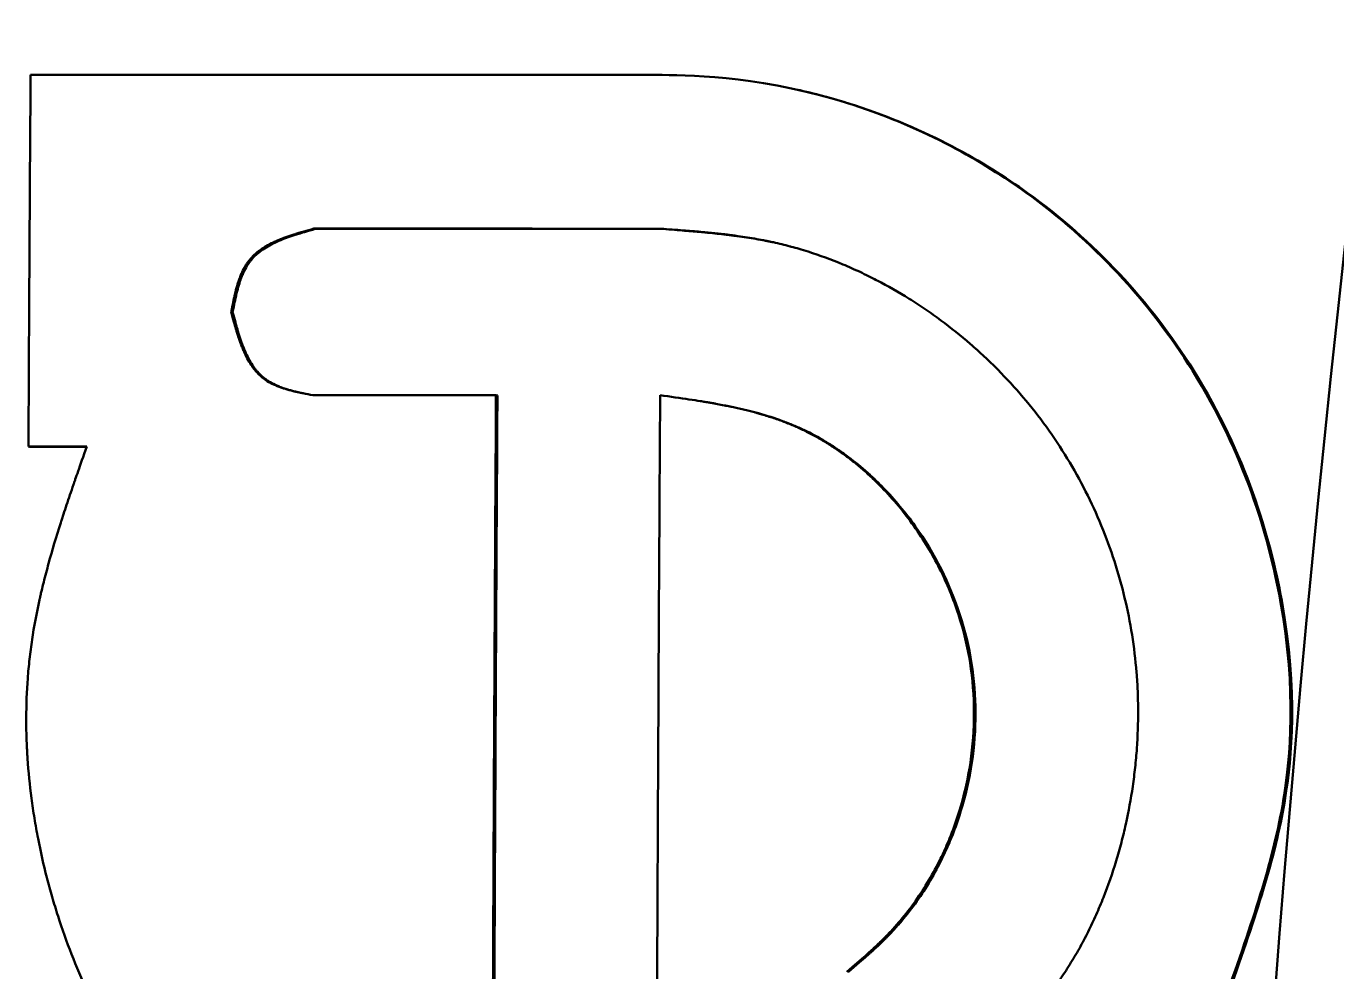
# Model space of a CAD drawing. Header units: millimetres. Extents: x 1510 to 10524, y 7125 to 13164.
# Drawn here: x 5035.484 to 5037.018, y 10712.685 to 10713.792 of the extents above; entities that cross this region are included whole.
import ezdxf

# ---------------------------------------------------------------- set-up
doc = ezdxf.new("R2010")
doc.units = ezdxf.units.MM
doc.header["$LTSCALE"] = 4
doc.layers.add('Visible (ISO)', color=7, linetype='Continuous', lineweight=50)

msp = doc.modelspace()

# ---------------------------------------------------------------- linework, layer by layer
at = {"layer": 'Visible (ISO)'}
for p, q in [((5036.3879, 10713.7174), (5036.3896, 10713.717)), ((5035.8223, 10713.5547), (5035.8206, 10713.5551)), ((5036.2288, 10713.5547), (5036.2271, 10713.555)), ((5035.7256, 10713.4573), (5035.7239, 10713.4576)), ((5036.0355, 10713.3598), (5036.0338, 10713.3601)), ((5036.3011, 10713.3483), (5036.3028, 10713.3479)), ((5035.4883, 10713.2999), (5035.4866, 10713.3002))]:
    msp.add_line(p, q, dxfattribs=at)
msp.add_arc((5062.5703, 10710.6982), 25.7, 159.16048, 200.83952, dxfattribs=at)
for centre, major_axis, ratio, start_param, end_param in [((5033.0371, 10672.0933), (-28.8939, -30.9615), 0.941094, 3.861395, 3.863063), ((5033.0358, 10672.0515), (-28.7885, -31.1048), 0.941038, 3.857288, 3.858912)]:
    msp.add_ellipse(centre, major_axis=major_axis, ratio=ratio, start_param=start_param, end_param=end_param, dxfattribs=at)
for points, knots in [([(5035.4866, 10713.3002), (5035.487, 10713.3727), (5035.4874, 10713.4451), (5035.4882, 10713.5901), (5035.4887, 10713.6625), (5035.4891, 10713.735)], [-0.43506, -0.43506, -0.43506, -0.43506, -0.21753, -0.21753, 0, 0, 0, 0]), ([(5036.2282, 10713.7349), (5036.2689, 10713.7344), (5036.35, 10713.7328), (5036.5363, 10713.6725), (5036.6038, 10713.6335), (5036.7316, 10713.5416), (5036.7979, 10713.4706), (5036.9096, 10713.2915), (5036.938, 10713.1952), (5036.9712, 10713.013), (5036.9627, 10712.9332), (5036.9455, 10712.8242), (5036.9244, 10712.7599), (5036.8929, 10712.6703)], [-0.8223723, -0.8223723, -0.8223723, -0.8223723, -0.7441439, -0.7441439, -0.6790493, -0.6790493, -0.57817, -0.57817, -0.4576185, -0.4576185, -0.2848282, -0.2848282, 0, 0, 0, 0]), ([(5036.3896, 10713.717), (5036.4097, 10713.7124), (5036.431, 10713.7067), (5036.538, 10713.6721), (5036.6055, 10713.6331), (5036.7333, 10713.5412), (5036.7996, 10713.4703), (5036.9113, 10713.2912), (5036.9397, 10713.1948), (5036.9729, 10713.0126), (5036.9644, 10712.9329), (5036.9472, 10712.824), (5036.9261, 10712.7597), (5036.8947, 10712.6703)], [-0.7612286, -0.7612286, -0.7612286, -0.7612286, -0.7440631, -0.7440631, -0.6789711, -0.6789711, -0.578099, -0.578099, -0.4575603, -0.4575603, -0.2847918, -0.2847918, -0.0002814, -0.0002814, -0.0002814, -0.0002814]), ([(5035.7239, 10713.4576), (5035.7248, 10713.462), (5035.7256, 10713.4658), (5035.7262, 10713.4691), (5035.7266, 10713.4707), (5035.7269, 10713.4722), (5035.7271, 10713.4735), (5035.7273, 10713.4742), (5035.7274, 10713.4748), (5035.7276, 10713.4754), (5035.7277, 10713.476), (5035.7277, 10713.4762), (5035.7279, 10713.477), (5035.728, 10713.4773), (5035.7281, 10713.478), (5035.7282, 10713.4784), (5035.7284, 10713.4788), (5035.7285, 10713.4793), (5035.7285, 10713.4796), (5035.7288, 10713.4807), (5035.729, 10713.4815), (5035.7292, 10713.4822), (5035.7296, 10713.484), (5035.7299, 10713.4851), (5035.7304, 10713.4869), (5035.7309, 10713.4885), (5035.7313, 10713.4899), (5035.7318, 10713.4914), (5035.732, 10713.4921), (5035.7322, 10713.4928), (5035.7324, 10713.4934), (5035.7326, 10713.4941), (5035.7328, 10713.4946), (5035.7331, 10713.4954), (5035.7332, 10713.4958), (5035.7334, 10713.4962), (5035.7335, 10713.4966), (5035.7337, 10713.497), (5035.7338, 10713.4974), (5035.7339, 10713.4977), (5035.7342, 10713.4985), (5035.7345, 10713.4992), (5035.7348, 10713.4999), (5035.7354, 10713.5014), (5035.736, 10713.5027), (5035.7366, 10713.5042), (5035.7379, 10713.5069), (5035.7391, 10713.5093), (5035.7406, 10713.5117), (5035.7413, 10713.5129), (5035.7422, 10713.5142), (5035.743, 10713.5153), (5035.7438, 10713.5165), (5035.7446, 10713.5176), (5035.7456, 10713.5187), (5035.7465, 10713.5198), (5035.7474, 10713.5209), (5035.7484, 10713.5219), (5035.7494, 10713.523), (5035.7506, 10713.5241), (5035.7515, 10713.525), (5035.752, 10713.5254), (5035.7524, 10713.5258), (5035.7529, 10713.5262), (5035.7534, 10713.5266), (5035.7539, 10713.5271), (5035.7545, 10713.5275), (5035.7555, 10713.5283), (5035.7565, 10713.5291), (5035.7577, 10713.5299), (5035.7599, 10713.5316), (5035.7624, 10713.5332), (5035.7649, 10713.5346), (5035.7675, 10713.5361), (5035.7703, 10713.5376), (5035.7732, 10713.539), (5035.7747, 10713.5397), (5035.7762, 10713.5404), (5035.7778, 10713.5411), (5035.7786, 10713.5414), (5035.7794, 10713.5417), (5035.7802, 10713.5421), (5035.781, 10713.5424), (5035.782, 10713.5428), (5035.7826, 10713.5431), (5035.783, 10713.5432), (5035.7833, 10713.5433), (5035.7836, 10713.5435), (5035.784, 10713.5436), (5035.7843, 10713.5437), (5035.7847, 10713.5438), (5035.7853, 10713.5441), (5035.786, 10713.5444), (5035.7868, 10713.5446), (5035.7882, 10713.5452), (5035.7897, 10713.5457), (5035.7912, 10713.5462), (5035.7928, 10713.5467), (5035.7944, 10713.5473), (5035.796, 10713.5478), (5035.7969, 10713.5481), (5035.7977, 10713.5484), (5035.7986, 10713.5486), (5035.799, 10713.5488), (5035.7994, 10713.5489), (5035.7999, 10713.549), (5035.8003, 10713.5492), (5035.8009, 10713.5494), (5035.8012, 10713.5494), (5035.8016, 10713.5496), (5035.8017, 10713.5496), (5035.802, 10713.5497), (5035.8027, 10713.5499), (5035.8036, 10713.5502), (5035.8047, 10713.5505), (5035.8059, 10713.5509), (5035.8074, 10713.5513), (5035.8091, 10713.5518), (5035.8124, 10713.5528), (5035.8166, 10713.5539), (5035.8206, 10713.5551)], [0, 0, 0, 0, 0.0625, 0.0625, 0.0625, 0.09375, 0.09375, 0.09375, 0.109375, 0.109375, 0.109375, 0.125, 0.125, 0.125, 0.129889, 0.129889, 0.129889, 0.135506, 0.135506, 0.135506, 0.149896, 0.149896, 0.149896, 0.187467, 0.187467, 0.187467, 0.21875, 0.21875, 0.21875, 0.234375, 0.234375, 0.234375, 0.25, 0.25, 0.25, 0.256735, 0.256735, 0.256735, 0.263933, 0.263933, 0.263933, 0.279596, 0.279596, 0.279596, 0.312488, 0.312488, 0.312488, 0.375, 0.375, 0.375, 0.405775, 0.405775, 0.405775, 0.4375, 0.4375, 0.4375, 0.46875, 0.46875, 0.46875, 0.5, 0.5, 0.5, 0.517186, 0.517186, 0.517186, 0.533443, 0.533443, 0.533443, 0.56436, 0.56436, 0.56436, 0.625, 0.625, 0.625, 0.6875, 0.6875, 0.6875, 0.71875, 0.71875, 0.71875, 0.734375, 0.734375, 0.734375, 0.75, 0.75, 0.75, 0.759193, 0.759193, 0.759193, 0.767505, 0.767505, 0.767505, 0.78281, 0.78281, 0.78281, 0.8125, 0.8125, 0.8125, 0.84375, 0.84375, 0.84375, 0.859375, 0.859375, 0.859375, 0.867188, 0.867188, 0.867188, 0.875, 0.875, 0.875, 0.886913, 0.886913, 0.886913, 0.914025, 0.914025, 0.914025, 0.943421, 0.943421, 0.943421, 1, 1, 1, 1]), ([(5035.7256, 10713.4573), (5035.7273, 10713.4661), (5035.7287, 10713.4726), (5035.7296, 10713.4767), (5035.7297, 10713.477), (5035.7298, 10713.4776), (5035.7299, 10713.478), (5035.73, 10713.4785), (5035.7301, 10713.4789), (5035.7303, 10713.4793), (5035.7305, 10713.4802), (5035.7307, 10713.481), (5035.7309, 10713.4818), (5035.7313, 10713.4835), (5035.7317, 10713.4851), (5035.7321, 10713.4866), (5035.733, 10713.4897), (5035.7339, 10713.4925), (5035.7348, 10713.4951), (5035.7349, 10713.4954), (5035.7351, 10713.4959), (5035.7352, 10713.4962), (5035.7354, 10713.4966), (5035.7355, 10713.497), (5035.7356, 10713.4974), (5035.7359, 10713.4981), (5035.7362, 10713.4989), (5035.7365, 10713.4996), (5035.7371, 10713.5011), (5035.7377, 10713.5025), (5035.7383, 10713.5038), (5035.7396, 10713.5065), (5035.7409, 10713.5091), (5035.7423, 10713.5114), (5035.743, 10713.5125), (5035.7438, 10713.5138), (5035.7447, 10713.515), (5035.7455, 10713.5161), (5035.7464, 10713.5173), (5035.7473, 10713.5184), (5035.7491, 10713.5206), (5035.7511, 10713.5227), (5035.7532, 10713.5246), (5035.7537, 10713.5251), (5035.7542, 10713.5255), (5035.7546, 10713.5259), (5035.7551, 10713.5263), (5035.7556, 10713.5267), (5035.7562, 10713.5271), (5035.7572, 10713.528), (5035.7583, 10713.5288), (5035.7594, 10713.5296), (5035.7616, 10713.5312), (5035.764, 10713.5328), (5035.7666, 10713.5343), (5035.7718, 10713.5373), (5035.7777, 10713.5401), (5035.7843, 10713.5427), (5035.7848, 10713.5429), (5035.785, 10713.543), (5035.7853, 10713.5431), (5035.7857, 10713.5432), (5035.786, 10713.5434), (5035.7864, 10713.5435), (5035.787, 10713.5438), (5035.7877, 10713.544), (5035.7885, 10713.5443), (5035.7899, 10713.5448), (5035.7914, 10713.5453), (5035.7929, 10713.5459), (5035.796, 10713.5469), (5035.7993, 10713.548), (5035.8029, 10713.5491), (5035.8038, 10713.5494), (5035.804, 10713.5494), (5035.8045, 10713.5496), (5035.8051, 10713.5498), (5035.8058, 10713.55), (5035.8064, 10713.5502), (5035.8078, 10713.5506), (5035.8092, 10713.551), (5035.8108, 10713.5515), (5035.8141, 10713.5524), (5035.8179, 10713.5535), (5035.8223, 10713.5547)], [0, 0, 0, 0, 0.125, 0.125, 0.125, 0.132812, 0.132812, 0.132812, 0.140625, 0.140625, 0.140625, 0.15625, 0.15625, 0.15625, 0.1875, 0.1875, 0.1875, 0.25, 0.25, 0.25, 0.257812, 0.257812, 0.257812, 0.265625, 0.265625, 0.265625, 0.28125, 0.28125, 0.28125, 0.3125, 0.3125, 0.3125, 0.375, 0.375, 0.375, 0.40625, 0.40625, 0.40625, 0.4375, 0.4375, 0.4375, 0.5, 0.5, 0.5, 0.515625, 0.515625, 0.515625, 0.53125, 0.53125, 0.53125, 0.5625, 0.5625, 0.5625, 0.625, 0.625, 0.625, 0.75, 0.75, 0.75, 0.757812, 0.757812, 0.757812, 0.765625, 0.765625, 0.765625, 0.78125, 0.78125, 0.78125, 0.8125, 0.8125, 0.8125, 0.875, 0.875, 0.875, 0.890625, 0.890625, 0.890625, 0.90625, 0.90625, 0.90625, 0.9375, 0.9375, 0.9375, 1, 1, 1, 1]), ([(5036.2271, 10713.555), (5036.2355, 10713.5544), (5036.2449, 10713.5537), (5036.2527, 10713.5531), (5036.2564, 10713.5528), (5036.2597, 10713.5525), (5036.2627, 10713.5523), (5036.2642, 10713.5521), (5036.2656, 10713.552), (5036.2669, 10713.5519), (5036.2676, 10713.5519), (5036.2683, 10713.5518), (5036.2689, 10713.5517), (5036.2694, 10713.5517), (5036.2698, 10713.5517), (5036.2703, 10713.5516), (5036.2716, 10713.5515), (5036.2745, 10713.5512), (5036.2765, 10713.551), (5036.2771, 10713.551), (5036.2776, 10713.5509), (5036.2782, 10713.5509), (5036.2837, 10713.5504), (5036.2888, 10713.5498), (5036.2936, 10713.5493), (5036.2951, 10713.5491), (5036.2966, 10713.549), (5036.298, 10713.5488), (5036.3001, 10713.5486), (5036.3022, 10713.5483), (5036.3042, 10713.5481), (5036.305, 10713.548), (5036.3057, 10713.5479), (5036.3065, 10713.5478), (5036.3074, 10713.5477), (5036.3083, 10713.5476), (5036.3092, 10713.5475), (5036.3096, 10713.5474), (5036.31, 10713.5473), (5036.3104, 10713.5473), (5036.3108, 10713.5472), (5036.3112, 10713.5472), (5036.3116, 10713.5471), (5036.312, 10713.5471), (5036.3124, 10713.547), (5036.3129, 10713.547), (5036.3133, 10713.5469), (5036.3134, 10713.5469), (5036.3141, 10713.5468), (5036.3215, 10713.5458), (5036.329, 10713.5447), (5036.3362, 10713.5434), (5036.3398, 10713.5428), (5036.3433, 10713.5421), (5036.3467, 10713.5415), (5036.3485, 10713.5411), (5036.3502, 10713.5408), (5036.3519, 10713.5405), (5036.3536, 10713.5401), (5036.3552, 10713.5398), (5036.3569, 10713.5394), (5036.3574, 10713.5393), (5036.3579, 10713.5392), (5036.3584, 10713.5391), (5036.365, 10713.5376), (5036.3716, 10713.5361), (5036.3779, 10713.5344), (5036.3783, 10713.5343), (5036.3787, 10713.5341), (5036.3791, 10713.534), (5036.3823, 10713.5332), (5036.3854, 10713.5323), (5036.3885, 10713.5314), (5036.392, 10713.5304), (5036.3953, 10713.5294), (5036.399, 10713.5282), (5036.4128, 10713.5239), (5036.4264, 10713.5189), (5036.4398, 10713.5133), (5036.4465, 10713.5105), (5036.4532, 10713.5075), (5036.4599, 10713.5044), (5036.4632, 10713.5028), (5036.4665, 10713.5012), (5036.4699, 10713.4996), (5036.4729, 10713.4981), (5036.476, 10713.4965), (5036.4789, 10713.495), (5036.4792, 10713.4948), (5036.4795, 10713.4947), (5036.4798, 10713.4945), (5036.4924, 10713.488), (5036.5049, 10713.4808), (5036.5173, 10713.4731), (5036.5235, 10713.4692), (5036.5298, 10713.4651), (5036.536, 10713.4609), (5036.5422, 10713.4566), (5036.5485, 10713.4522), (5036.5545, 10713.4477), (5036.5664, 10713.4389), (5036.5779, 10713.4297), (5036.5889, 10713.4202), (5036.5945, 10713.4153), (5036.5999, 10713.4104), (5036.6053, 10713.4055), (5036.6106, 10713.4004), (5036.6159, 10713.3954), (5036.621, 10713.3901), (5036.6314, 10713.3797), (5036.6413, 10713.3688), (5036.6509, 10713.3576), (5036.6603, 10713.3465), (5036.6693, 10713.3351), (5036.6779, 10713.3231), (5036.6953, 10713.2991), (5036.7105, 10713.2739), (5036.7238, 10713.2477), (5036.737, 10713.2215), (5036.7484, 10713.1941), (5036.7575, 10713.1658), (5036.7667, 10713.1376), (5036.7735, 10713.1089), (5036.7782, 10713.0799), (5036.7805, 10713.0653), (5036.7822, 10713.0507), (5036.7834, 10713.0359), (5036.784, 10713.0285), (5036.7845, 10713.0211), (5036.7848, 10713.0137), (5036.7851, 10713.0063), (5036.7852, 10712.9987), (5036.7853, 10712.9913), (5036.7853, 10712.9764), (5036.7848, 10712.9616), (5036.7838, 10712.9469), (5036.7833, 10712.9394), (5036.7826, 10712.932), (5036.7818, 10712.9247), (5036.781, 10712.9172), (5036.7801, 10712.9099), (5036.779, 10712.9025), (5036.7768, 10712.8877), (5036.7742, 10712.873), (5036.7709, 10712.8584), (5036.7693, 10712.8511), (5036.7676, 10712.8439), (5036.7657, 10712.8367), (5036.7647, 10712.8331), (5036.7637, 10712.8294), (5036.7627, 10712.8258), (5036.7617, 10712.8223), (5036.7607, 10712.8188), (5036.7596, 10712.8152), (5036.7552, 10712.8007), (5036.7502, 10712.7864), (5036.7448, 10712.7726), (5036.742, 10712.7657), (5036.7391, 10712.7589), (5036.7362, 10712.7522), (5036.7347, 10712.7489), (5036.7332, 10712.7456), (5036.7316, 10712.7423), (5036.73, 10712.7389), (5036.7285, 10712.7357), (5036.7268, 10712.7324), (5036.7235, 10712.7257), (5036.7201, 10712.7192), (5036.7165, 10712.7128), (5036.7147, 10712.7096), (5036.7129, 10712.7064), (5036.711, 10712.7033), (5036.7092, 10712.7001), (5036.7072, 10712.697), (5036.7053, 10712.6939), (5036.7015, 10712.6878), (5036.6976, 10712.6818), (5036.6935, 10712.6758), (5036.6914, 10712.6728), (5036.6893, 10712.6698), (5036.6871, 10712.6668), (5036.686, 10712.6653), (5036.6849, 10712.6638), (5036.6838, 10712.6623), (5036.6832, 10712.6616), (5036.6827, 10712.6608), (5036.6821, 10712.6601), (5036.6818, 10712.6597), (5036.6816, 10712.6593), (5036.6813, 10712.6589), (5036.681, 10712.6586), (5036.6807, 10712.6581), (5036.6804, 10712.6578), (5036.6725, 10712.6474), (5036.6638, 10712.6367), (5036.6541, 10712.6256), (5036.6493, 10712.6201), (5036.6443, 10712.6145), (5036.639, 10712.6088), (5036.6364, 10712.606), (5036.6337, 10712.6031), (5036.631, 10712.6002), (5036.6296, 10712.5988), (5036.6282, 10712.5974), (5036.6268, 10712.5959), (5036.6261, 10712.5952), (5036.6254, 10712.5945), (5036.6247, 10712.5937), (5036.6244, 10712.5934), (5036.624, 10712.593), (5036.6237, 10712.5926), (5036.6233, 10712.5923), (5036.6228, 10712.5918), (5036.6226, 10712.5915), (5036.6185, 10712.5873), (5036.6135, 10712.5823), (5036.6078, 10712.5766), (5036.6053, 10712.5741), (5036.6026, 10712.5714), (5036.5997, 10712.5686), (5036.5983, 10712.5673), (5036.5969, 10712.5659), (5036.5955, 10712.5645), (5036.5948, 10712.5638), (5036.5941, 10712.5631), (5036.5933, 10712.5624), (5036.593, 10712.5621), (5036.5926, 10712.5617), (5036.5923, 10712.5614), (5036.5919, 10712.561), (5036.5914, 10712.5605), (5036.5912, 10712.5603), (5036.5832, 10712.5526), (5036.572, 10712.542), (5036.559, 10712.5296)], [0, 0, 0, 0, 0.01347, 0.01347, 0.01347, 0.019733, 0.019733, 0.019733, 0.022982, 0.022982, 0.022982, 0.02467, 0.02467, 0.02467, 0.025976, 0.025976, 0.025976, 0.030107, 0.030107, 0.030107, 0.03125, 0.03125, 0.03125, 0.043153, 0.043153, 0.043153, 0.046875, 0.046875, 0.046875, 0.052436, 0.052436, 0.052436, 0.054688, 0.054688, 0.054688, 0.057348, 0.057348, 0.057348, 0.058594, 0.058594, 0.058594, 0.05989, 0.05989, 0.05989, 0.061186, 0.061186, 0.061186, 0.0625, 0.0625, 0.0625, 0.077611, 0.077611, 0.077611, 0.085088, 0.085088, 0.085088, 0.088862, 0.088862, 0.088862, 0.092682, 0.092682, 0.092682, 0.09375, 0.09375, 0.09375, 0.108459, 0.108459, 0.108459, 0.109375, 0.109375, 0.109375, 0.116628, 0.116628, 0.116628, 0.125, 0.125, 0.125, 0.15657, 0.15657, 0.15657, 0.172438, 0.172438, 0.172438, 0.18035, 0.18035, 0.18035, 0.1875, 0.1875, 0.1875, 0.18823, 0.18823, 0.18823, 0.21875, 0.21875, 0.21875, 0.234375, 0.234375, 0.234375, 0.25, 0.25, 0.25, 0.280946, 0.280946, 0.280946, 0.296521, 0.296521, 0.296521, 0.312228, 0.312228, 0.312228, 0.343715, 0.343715, 0.343715, 0.375, 0.375, 0.375, 0.4375, 0.4375, 0.4375, 0.5, 0.5, 0.5, 0.562501, 0.562501, 0.562501, 0.593889, 0.593889, 0.593889, 0.60953, 0.60953, 0.60953, 0.625, 0.625, 0.625, 0.655827, 0.655827, 0.655827, 0.671423, 0.671423, 0.671423, 0.687233, 0.687233, 0.687233, 0.71875, 0.71875, 0.71875, 0.734375, 0.734375, 0.734375, 0.742262, 0.742262, 0.742262, 0.75, 0.75, 0.75, 0.780764, 0.780764, 0.780764, 0.796218, 0.796218, 0.796218, 0.804023, 0.804023, 0.804023, 0.811906, 0.811906, 0.811906, 0.827808, 0.827808, 0.827808, 0.835685, 0.835685, 0.835685, 0.843428, 0.843428, 0.843428, 0.858964, 0.858964, 0.858964, 0.86692, 0.86692, 0.86692, 0.870944, 0.870944, 0.870944, 0.872988, 0.872988, 0.872988, 0.874006, 0.874006, 0.874006, 0.875, 0.875, 0.875, 0.90625, 0.90625, 0.90625, 0.921875, 0.921875, 0.921875, 0.929688, 0.929688, 0.929688, 0.933594, 0.933594, 0.933594, 0.935547, 0.935547, 0.935547, 0.936523, 0.936523, 0.936523, 0.9375, 0.9375, 0.9375, 0.955084, 0.955084, 0.955084, 0.962947, 0.962947, 0.962947, 0.966753, 0.966753, 0.966753, 0.968632, 0.968632, 0.968632, 0.969567, 0.969567, 0.969567, 0.970499, 0.970499, 0.970499, 1, 1, 1, 1]), ([(5036.2288, 10713.5547), (5036.2386, 10713.554), (5036.2472, 10713.5533), (5036.2581, 10713.5524), (5036.2614, 10713.5522), (5036.2659, 10713.5518), (5036.2673, 10713.5517), (5036.2693, 10713.5515), (5036.2704, 10713.5514), (5036.2715, 10713.5513), (5036.2721, 10713.5512), (5036.2721, 10713.5512), (5036.2805, 10713.5505), (5036.2881, 10713.5497), (5036.2989, 10713.5485), (5036.3024, 10713.5481), (5036.3076, 10713.5475), (5036.3105, 10713.5471), (5036.3133, 10713.5468), (5036.315, 10713.5466), (5036.3153, 10713.5465), (5036.3234, 10713.5454), (5036.3308, 10713.5443), (5036.3415, 10713.5424), (5036.345, 10713.5418), (5036.3502, 10713.5408), (5036.3519, 10713.5404), (5036.3547, 10713.5399), (5036.3558, 10713.5397), (5036.3569, 10713.5394)], [0, 0, 0, 0, 0.015625, 0.015625, 0.0234375, 0.0234375, 0.02734375, 0.02734375, 0.02929688, 0.03076172, 0.03076172, 0.03125, 0.03125, 0.046875, 0.046875, 0.0546875, 0.0546875, 0.05859375, 0.06152344, 0.06152344, 0.0625, 0.0625, 0.078125, 0.078125, 0.0859375, 0.0859375, 0.08984375, 0.08984375, 0.09241983, 0.09241983, 0.09241983, 0.09241983]), ([(5035.8194, 10713.3602), (5035.8152, 10713.361), (5035.8115, 10713.3617), (5035.8083, 10713.3624), (5035.8067, 10713.3627), (5035.8052, 10713.363), (5035.8039, 10713.3633), (5035.8029, 10713.3635), (5035.802, 10713.3637), (5035.8011, 10713.3639), (5035.8008, 10713.364), (5035.8005, 10713.364), (5035.7997, 10713.3642), (5035.799, 10713.3644), (5035.7983, 10713.3646), (5035.7978, 10713.3647), (5035.7968, 10713.3649), (5035.796, 10713.3651), (5035.7953, 10713.3653), (5035.7936, 10713.3658), (5035.7924, 10713.3661), (5035.7906, 10713.3666), (5035.7891, 10713.367), (5035.7877, 10713.3674), (5035.7862, 10713.3679), (5035.7856, 10713.3681), (5035.7849, 10713.3683), (5035.7842, 10713.3685), (5035.7835, 10713.3688), (5035.783, 10713.369), (5035.7822, 10713.3692), (5035.7819, 10713.3693), (5035.7815, 10713.3695), (5035.7811, 10713.3696), (5035.7807, 10713.3698), (5035.7803, 10713.3699), (5035.78, 10713.3701), (5035.7792, 10713.3704), (5035.7785, 10713.3706), (5035.7778, 10713.3709), (5035.7764, 10713.3715), (5035.775, 10713.3721), (5035.7736, 10713.3727), (5035.771, 10713.374), (5035.7686, 10713.3752), (5035.7662, 10713.3767), (5035.765, 10713.3775), (5035.7638, 10713.3783), (5035.7627, 10713.3791), (5035.7615, 10713.3799), (5035.7604, 10713.3808), (5035.7593, 10713.3817), (5035.7583, 10713.3826), (5035.7572, 10713.3836), (5035.7562, 10713.3846), (5035.7552, 10713.3856), (5035.7541, 10713.3868), (5035.7532, 10713.3877), (5035.7528, 10713.3882), (5035.7524, 10713.3887), (5035.752, 10713.3892), (5035.7516, 10713.3897), (5035.7512, 10713.3902), (5035.7507, 10713.3907), (5035.7499, 10713.3917), (5035.7491, 10713.3928), (5035.7483, 10713.394), (5035.7468, 10713.3962), (5035.7452, 10713.3987), (5035.7438, 10713.4013), (5035.7423, 10713.4039), (5035.7409, 10713.4067), (5035.7395, 10713.4097), (5035.7388, 10713.4112), (5035.7381, 10713.4127), (5035.7375, 10713.4143), (5035.7372, 10713.4151), (5035.7368, 10713.4159), (5035.7365, 10713.4167), (5035.7362, 10713.4175), (5035.7358, 10713.4185), (5035.7355, 10713.4192), (5035.7354, 10713.4196), (5035.7353, 10713.4198), (5035.7352, 10713.4202), (5035.735, 10713.4205), (5035.7349, 10713.4209), (5035.7348, 10713.4212), (5035.7345, 10713.4219), (5035.7343, 10713.4226), (5035.734, 10713.4234), (5035.7335, 10713.4248), (5035.733, 10713.4264), (5035.7325, 10713.4279), (5035.732, 10713.4294), (5035.7315, 10713.4311), (5035.7309, 10713.4327), (5035.7307, 10713.4336), (5035.7304, 10713.4344), (5035.7302, 10713.4353), (5035.73, 10713.4358), (5035.7299, 10713.4362), (5035.7298, 10713.4366), (5035.7296, 10713.4371), (5035.7294, 10713.4377), (5035.7294, 10713.438), (5035.7292, 10713.4384), (5035.7292, 10713.4385), (5035.7291, 10713.4388), (5035.7289, 10713.4395), (5035.7287, 10713.4404), (5035.7283, 10713.4415), (5035.728, 10713.4428), (5035.7276, 10713.4443), (5035.7271, 10713.446), (5035.7262, 10713.4493), (5035.725, 10713.4536), (5035.7239, 10713.4576)], [0, 0, 0, 0, 0.0625, 0.0625, 0.0625, 0.09375, 0.09375, 0.09375, 0.117187, 0.117187, 0.117187, 0.12748, 0.12748, 0.12748, 0.135966, 0.135966, 0.135966, 0.150635, 0.150635, 0.150635, 0.187342, 0.187342, 0.187342, 0.21875, 0.21875, 0.21875, 0.234375, 0.234375, 0.234375, 0.25, 0.25, 0.25, 0.256821, 0.256821, 0.256821, 0.264073, 0.264073, 0.264073, 0.27973, 0.27973, 0.27973, 0.312443, 0.312443, 0.312443, 0.375, 0.375, 0.375, 0.405816, 0.405816, 0.405816, 0.4375, 0.4375, 0.4375, 0.46875, 0.46875, 0.46875, 0.5, 0.5, 0.5, 0.517211, 0.517211, 0.517211, 0.533478, 0.533478, 0.533478, 0.56439, 0.56439, 0.56439, 0.625, 0.625, 0.625, 0.6875, 0.6875, 0.6875, 0.71875, 0.71875, 0.71875, 0.734375, 0.734375, 0.734375, 0.75, 0.75, 0.75, 0.759194, 0.759194, 0.759194, 0.767504, 0.767504, 0.767504, 0.782801, 0.782801, 0.782801, 0.8125, 0.8125, 0.8125, 0.84375, 0.84375, 0.84375, 0.859375, 0.859375, 0.859375, 0.867187, 0.867187, 0.867187, 0.875, 0.875, 0.875, 0.886969, 0.886969, 0.886969, 0.914098, 0.914098, 0.914098, 0.943463, 0.943463, 0.943463, 1, 1, 1, 1]), ([(5035.8195, 10713.3602), (5035.8118, 10713.3616), (5035.806, 10713.3629), (5035.802, 10713.3638), (5035.8018, 10713.3638), (5035.8012, 10713.364), (5035.8007, 10713.3641), (5035.8003, 10713.3642), (5035.7999, 10713.3643), (5035.7995, 10713.3644), (5035.7986, 10713.3646), (5035.7978, 10713.3648), (5035.797, 10713.365), (5035.7954, 10713.3654), (5035.7938, 10713.3658), (5035.7923, 10713.3662), (5035.7893, 10713.3671), (5035.7865, 10713.368), (5035.7839, 10713.3689), (5035.7836, 10713.369), (5035.7832, 10713.3692), (5035.7828, 10713.3693), (5035.7824, 10713.3694), (5035.782, 10713.3696), (5035.7817, 10713.3697), (5035.7809, 10713.37), (5035.7802, 10713.3703), (5035.7795, 10713.3706), (5035.7781, 10713.3712), (5035.7767, 10713.3718), (5035.7753, 10713.3724), (5035.7727, 10713.3737), (5035.7702, 10713.375), (5035.7679, 10713.3764), (5035.7668, 10713.3771), (5035.7655, 10713.3779), (5035.7644, 10713.3788), (5035.7632, 10713.3796), (5035.7621, 10713.3805), (5035.761, 10713.3814), (5035.7589, 10713.3832), (5035.7568, 10713.3852), (5035.7549, 10713.3874), (5035.7544, 10713.3879), (5035.7541, 10713.3883), (5035.7537, 10713.3888), (5035.7533, 10713.3893), (5035.7529, 10713.3898), (5035.7524, 10713.3904), (5035.7516, 10713.3914), (5035.7508, 10713.3925), (5035.75, 10713.3936), (5035.7485, 10713.3959), (5035.7469, 10713.3983), (5035.7455, 10713.4009), (5035.7425, 10713.4062), (5035.7398, 10713.4122), (5035.7373, 10713.4189), (5035.7371, 10713.4193), (5035.737, 10713.4195), (5035.7369, 10713.4199), (5035.7367, 10713.4202), (5035.7366, 10713.4206), (5035.7365, 10713.4209), (5035.7362, 10713.4216), (5035.736, 10713.4223), (5035.7357, 10713.423), (5035.7352, 10713.4245), (5035.7347, 10713.426), (5035.7342, 10713.4276), (5035.7332, 10713.4307), (5035.7321, 10713.434), (5035.7311, 10713.4376), (5035.7308, 10713.4385), (5035.7308, 10713.4387), (5035.7306, 10713.4393), (5035.7304, 10713.4399), (5035.7302, 10713.4405), (5035.73, 10713.4412), (5035.7297, 10713.4425), (5035.7292, 10713.444), (5035.7288, 10713.4457), (5035.7279, 10713.4489), (5035.7268, 10713.4528), (5035.7256, 10713.4573)], [0.0083743, 0.0083743, 0.0083743, 0.0083743, 0.125, 0.125, 0.125, 0.1328125, 0.1328125, 0.1328125, 0.140625, 0.140625, 0.140625, 0.15625, 0.15625, 0.15625, 0.1875, 0.1875, 0.1875, 0.25, 0.25, 0.25, 0.2578125, 0.2578125, 0.2578125, 0.265625, 0.265625, 0.265625, 0.28125, 0.28125, 0.28125, 0.3125, 0.3125, 0.3125, 0.375, 0.375, 0.375, 0.40625, 0.40625, 0.40625, 0.4375, 0.4375, 0.4375, 0.5, 0.5, 0.5, 0.515625, 0.515625, 0.515625, 0.53125, 0.53125, 0.53125, 0.5625, 0.5625, 0.5625, 0.625, 0.625, 0.625, 0.75, 0.75, 0.75, 0.7578125, 0.7578125, 0.7578125, 0.765625, 0.765625, 0.765625, 0.78125, 0.78125, 0.78125, 0.8125, 0.8125, 0.8125, 0.875, 0.875, 0.875, 0.890625, 0.890625, 0.890625, 0.90625, 0.90625, 0.90625, 0.9375, 0.9375, 0.9375, 1, 1, 1, 1]), ([(5036.0299, 10712.5729), (5036.0304, 10712.704), (5036.031, 10712.8351), (5036.0323, 10713.0975), (5036.033, 10713.2288), (5036.0338, 10713.3601)], [-0.7876426, -0.7876426, -0.7876426, -0.7876426, -0.394148, -0.394148, 0, 0, 0, 0]), ([(5036.0316, 10712.5726), (5036.0321, 10712.7037), (5036.0327, 10712.8347), (5036.034, 10713.0973), (5036.0347, 10713.2286), (5036.0355, 10713.3598)], [-0.7870104, -0.7870104, -0.7870104, -0.7870104, -0.3937442, -0.3937442, 0, 0, 0, 0]), ([(5036.2259, 10713.3601), (5036.2251, 10713.2288), (5036.2244, 10713.0975), (5036.2231, 10712.8351), (5036.2225, 10712.704), (5036.222, 10712.5729)], [-0.7876458, -0.7876458, -0.7876458, -0.7876458, -0.3934863, -0.3934863, 0, 0, 0, 0]), ([(5036.4443, 10712.6855), (5036.4526, 10712.6925), (5036.4615, 10712.7002), (5036.4662, 10712.7043), (5036.4663, 10712.7045), (5036.4667, 10712.7048), (5036.4669, 10712.705), (5036.4677, 10712.7057), (5036.4684, 10712.7063), (5036.4691, 10712.707), (5036.4701, 10712.7079), (5036.4711, 10712.7087), (5036.472, 10712.7095), (5036.4739, 10712.7113), (5036.4757, 10712.7129), (5036.4774, 10712.7146), (5036.4781, 10712.7152), (5036.4787, 10712.7158), (5036.4794, 10712.7164), (5036.4808, 10712.7177), (5036.4822, 10712.7191), (5036.4836, 10712.7204), (5036.4842, 10712.721), (5036.4849, 10712.7216), (5036.4855, 10712.7222), (5036.4858, 10712.7225), (5036.4861, 10712.7228), (5036.4864, 10712.7231), (5036.4867, 10712.7234), (5036.4869, 10712.7236), (5036.4873, 10712.724), (5036.4877, 10712.7244), (5036.4881, 10712.7249), (5036.4886, 10712.7253), (5036.489, 10712.7257), (5036.4894, 10712.7261), (5036.4898, 10712.7266), (5036.4907, 10712.7274), (5036.4915, 10712.7283), (5036.4924, 10712.7292), (5036.4941, 10712.7309), (5036.4957, 10712.7327), (5036.4973, 10712.7344), (5036.5007, 10712.7381), (5036.5038, 10712.7417), (5036.5069, 10712.7453), (5036.5131, 10712.7527), (5036.5189, 10712.7601), (5036.5246, 10712.7682), (5036.5302, 10712.7762), (5036.5355, 10712.7842), (5036.5404, 10712.7926), (5036.5453, 10712.801), (5036.5499, 10712.8095), (5036.5542, 10712.8182), (5036.5564, 10712.8227), (5036.5585, 10712.8272), (5036.5605, 10712.8319), (5036.5624, 10712.8362), (5036.5643, 10712.8406), (5036.566, 10712.8451), (5036.5697, 10712.8543), (5036.573, 10712.8638), (5036.5759, 10712.8732), (5036.5876, 10712.911), (5036.5933, 10712.9495), (5036.5932, 10712.9888), (5036.5931, 10713.0282), (5036.5871, 10713.0664), (5036.575, 10713.1034), (5036.569, 10713.122), (5036.5617, 10713.1399), (5036.553, 10713.1572), (5036.5486, 10713.1658), (5036.5439, 10713.1743), (5036.5389, 10713.1827), (5036.5339, 10713.191), (5036.5286, 10713.199), (5036.5228, 10713.2072), (5036.5112, 10713.2235), (5036.4987, 10713.2385), (5036.4854, 10713.2522), (5036.4819, 10713.2557), (5036.4784, 10713.2592), (5036.4749, 10713.2625), (5036.4713, 10713.2659), (5036.4678, 10713.2692), (5036.4641, 10713.2724), (5036.4604, 10713.2755), (5036.4567, 10713.2786), (5036.453, 10713.2817), (5036.4492, 10713.2846), (5036.4455, 10713.2875), (5036.4416, 10713.2904), (5036.4396, 10713.2918), (5036.4376, 10713.2933), (5036.4356, 10713.2946), (5036.4336, 10713.296), (5036.4316, 10713.2974), (5036.4296, 10713.2987), (5036.4256, 10713.3014), (5036.4216, 10713.304), (5036.4175, 10713.3064), (5036.4134, 10713.3089), (5036.4093, 10713.3112), (5036.4051, 10713.3135), (5036.403, 10713.3146), (5036.4009, 10713.3157), (5036.3988, 10713.3167), (5036.3968, 10713.3178), (5036.3945, 10713.3189), (5036.3925, 10713.3198), (5036.3915, 10713.3203), (5036.3906, 10713.3207), (5036.3895, 10713.3212), (5036.3885, 10713.3217), (5036.3875, 10713.3221), (5036.3865, 10713.3226), (5036.3845, 10713.3235), (5036.3824, 10713.3244), (5036.3803, 10713.3253), (5036.3761, 10713.327), (5036.3717, 10713.3288), (5036.3673, 10713.3304), (5036.3629, 10713.332), (5036.3583, 10713.3336), (5036.3537, 10713.335), (5036.3513, 10713.3358), (5036.349, 10713.3365), (5036.3466, 10713.3372), (5036.3454, 10713.3376), (5036.3442, 10713.3379), (5036.343, 10713.3383), (5036.3424, 10713.3385), (5036.3418, 10713.3386), (5036.3412, 10713.3388), (5036.3406, 10713.339), (5036.3398, 10713.3392), (5036.3393, 10713.3393), (5036.3387, 10713.3395), (5036.3383, 10713.3396), (5036.3378, 10713.3398), (5036.3373, 10713.3399), (5036.3368, 10713.34), (5036.3363, 10713.3402), (5036.3353, 10713.3404), (5036.3342, 10713.3407), (5036.3332, 10713.341), (5036.3312, 10713.3415), (5036.329, 10713.3421), (5036.3268, 10713.3426), (5036.3224, 10713.3437), (5036.3177, 10713.3448), (5036.3132, 10713.3458), (5036.3086, 10713.3468), (5036.3038, 10713.3478), (5036.2988, 10713.3487), (5036.2963, 10713.3492), (5036.2937, 10713.3497), (5036.2912, 10713.3502), (5036.2899, 10713.3504), (5036.2886, 10713.3506), (5036.2873, 10713.3509), (5036.2863, 10713.351), (5036.2853, 10713.3512), (5036.2843, 10713.3514), (5036.284, 10713.3514), (5036.2835, 10713.3515), (5036.2833, 10713.3516), (5036.2827, 10713.3517), (5036.2826, 10713.3517), (5036.2821, 10713.3518), (5036.2818, 10713.3518), (5036.2813, 10713.3519), (5036.2809, 10713.352), (5036.2801, 10713.3521), (5036.2793, 10713.3522), (5036.2783, 10713.3524), (5036.2767, 10713.3527), (5036.2749, 10713.353), (5036.2727, 10713.3533), (5036.2691, 10713.3539), (5036.2647, 10713.3546), (5036.2596, 10713.3553), (5036.2499, 10713.3568), (5036.2376, 10713.3585), (5036.2259, 10713.3601)], [0, 0, 0, 0, 0.026756, 0.026756, 0.026756, 0.02768, 0.02768, 0.02768, 0.030612, 0.030612, 0.030612, 0.034833, 0.034833, 0.034833, 0.043551, 0.043551, 0.043551, 0.046875, 0.046875, 0.046875, 0.054688, 0.054688, 0.054688, 0.058594, 0.058594, 0.058594, 0.060547, 0.060547, 0.060547, 0.0625, 0.0625, 0.0625, 0.064251, 0.064251, 0.064251, 0.066023, 0.066023, 0.066023, 0.069627, 0.069627, 0.069627, 0.077069, 0.077069, 0.077069, 0.092737, 0.092737, 0.092737, 0.125, 0.125, 0.125, 0.15635, 0.15635, 0.15635, 0.1875, 0.1875, 0.1875, 0.203598, 0.203598, 0.203598, 0.21875, 0.21875, 0.21875, 0.25, 0.25, 0.25, 0.375, 0.375, 0.375, 0.5, 0.5, 0.5, 0.5625, 0.5625, 0.5625, 0.59375, 0.59375, 0.59375, 0.625, 0.625, 0.625, 0.686919, 0.686919, 0.686919, 0.702756, 0.702756, 0.702756, 0.718635, 0.718635, 0.718635, 0.734375, 0.734375, 0.734375, 0.75, 0.75, 0.75, 0.7577, 0.7577, 0.7577, 0.765525, 0.765525, 0.765525, 0.78125, 0.78125, 0.78125, 0.796875, 0.796875, 0.796875, 0.804688, 0.804688, 0.804688, 0.8125, 0.8125, 0.8125, 0.816589, 0.816589, 0.816589, 0.820577, 0.820577, 0.820577, 0.828358, 0.828358, 0.828358, 0.84375, 0.84375, 0.84375, 0.859375, 0.859375, 0.859375, 0.867188, 0.867188, 0.867188, 0.871094, 0.871094, 0.871094, 0.873047, 0.873047, 0.873047, 0.875, 0.875, 0.875, 0.877301, 0.877301, 0.877301, 0.879486, 0.879486, 0.879486, 0.88361, 0.88361, 0.88361, 0.891288, 0.891288, 0.891288, 0.90625, 0.90625, 0.90625, 0.921875, 0.921875, 0.921875, 0.929688, 0.929688, 0.929688, 0.933594, 0.933594, 0.933594, 0.936523, 0.936523, 0.936523, 0.9375, 0.9375, 0.9375, 0.940617, 0.940617, 0.940617, 0.943411, 0.943411, 0.943411, 0.948383, 0.948383, 0.948383, 0.956941, 0.956941, 0.956941, 0.971654, 0.971654, 0.971654, 1, 1, 1, 1]), ([(5036.446, 10712.6852), (5036.4555, 10712.6933), (5036.4628, 10712.6996), (5036.4679, 10712.7041), (5036.4681, 10712.7042), (5036.4684, 10712.7045), (5036.4686, 10712.7047), (5036.4694, 10712.7054), (5036.4701, 10712.7061), (5036.4708, 10712.7067), (5036.4718, 10712.7076), (5036.4728, 10712.7084), (5036.4737, 10712.7093), (5036.4756, 10712.711), (5036.4774, 10712.7127), (5036.4792, 10712.7143), (5036.4827, 10712.7176), (5036.486, 10712.7207), (5036.489, 10712.7237), (5036.4894, 10712.7241), (5036.4899, 10712.7246), (5036.4903, 10712.725), (5036.4907, 10712.7255), (5036.4911, 10712.7259), (5036.4915, 10712.7263), (5036.4924, 10712.7272), (5036.4932, 10712.728), (5036.4941, 10712.7289), (5036.4957, 10712.7306), (5036.4974, 10712.7324), (5036.499, 10712.7342), (5036.5023, 10712.7377), (5036.5055, 10712.7413), (5036.5086, 10712.745), (5036.5148, 10712.7524), (5036.5207, 10712.76), (5036.5263, 10712.768), (5036.532, 10712.7759), (5036.5372, 10712.784), (5036.5421, 10712.7924), (5036.5471, 10712.8007), (5036.5517, 10712.8094), (5036.556, 10712.8183), (5036.5582, 10712.8227), (5036.5602, 10712.8271), (5036.5622, 10712.8316), (5036.5642, 10712.8361), (5036.5661, 10712.8406), (5036.5679, 10712.8451), (5036.5715, 10712.8542), (5036.5747, 10712.8635), (5036.5776, 10712.873), (5036.5893, 10712.9107), (5036.5951, 10712.9492), (5036.595, 10712.9885), (5036.5949, 10713.0279), (5036.5888, 10713.066), (5036.5767, 10713.1031), (5036.5647, 10713.1403), (5036.5473, 10713.1748), (5036.5245, 10713.2069), (5036.5131, 10713.2229), (5036.5006, 10713.2379), (5036.4871, 10713.2519), (5036.4837, 10713.2553), (5036.4801, 10713.2589), (5036.4766, 10713.2622), (5036.473, 10713.2656), (5036.4694, 10713.2689), (5036.4658, 10713.272), (5036.4585, 10713.2784), (5036.451, 10713.2844), (5036.4433, 10713.29), (5036.4414, 10713.2915), (5036.4393, 10713.2929), (5036.4373, 10713.2943), (5036.4353, 10713.2957), (5036.4333, 10713.2971), (5036.4313, 10713.2984), (5036.4273, 10713.3011), (5036.4233, 10713.3036), (5036.4192, 10713.3061), (5036.411, 10713.311), (5036.4027, 10713.3155), (5036.3942, 10713.3195), (5036.3932, 10713.32), (5036.3922, 10713.3204), (5036.3912, 10713.3209), (5036.3902, 10713.3213), (5036.3892, 10713.3218), (5036.3882, 10713.3223), (5036.3861, 10713.3232), (5036.3841, 10713.3241), (5036.382, 10713.3249), (5036.3778, 10713.3267), (5036.3734, 10713.3284), (5036.369, 10713.33), (5036.3601, 10713.3333), (5036.3508, 10713.3363), (5036.341, 10713.339), (5036.3404, 10713.3392), (5036.34, 10713.3393), (5036.3395, 10713.3394), (5036.339, 10713.3396), (5036.3385, 10713.3397), (5036.338, 10713.3398), (5036.337, 10713.3401), (5036.3359, 10713.3404), (5036.3349, 10713.3407), (5036.3328, 10713.3412), (5036.3306, 10713.3418), (5036.3285, 10713.3423), (5036.3241, 10713.3434), (5036.3196, 10713.3444), (5036.3149, 10713.3454), (5036.311, 10713.3463), (5036.3069, 10713.3471), (5036.3028, 10713.3479)], [0, 0, 0, 0, 0.03125, 0.03125, 0.03125, 0.0322266, 0.0322266, 0.0322266, 0.0351562, 0.0351562, 0.0351562, 0.0390625, 0.0390625, 0.0390625, 0.046875, 0.046875, 0.046875, 0.0625, 0.0625, 0.0625, 0.0644531, 0.0644531, 0.0644531, 0.0664062, 0.0664062, 0.0664062, 0.0703125, 0.0703125, 0.0703125, 0.078125, 0.078125, 0.078125, 0.09375, 0.09375, 0.09375, 0.125, 0.125, 0.125, 0.15625, 0.15625, 0.15625, 0.1875, 0.1875, 0.1875, 0.203125, 0.203125, 0.203125, 0.21875, 0.21875, 0.21875, 0.25, 0.25, 0.25, 0.375, 0.375, 0.375, 0.5, 0.5, 0.5, 0.625, 0.625, 0.625, 0.6875, 0.6875, 0.6875, 0.703125, 0.703125, 0.703125, 0.71875, 0.71875, 0.71875, 0.75, 0.75, 0.75, 0.7578125, 0.7578125, 0.7578125, 0.765625, 0.765625, 0.765625, 0.78125, 0.78125, 0.78125, 0.8125, 0.8125, 0.8125, 0.8164062, 0.8164062, 0.8164062, 0.8203125, 0.8203125, 0.8203125, 0.828125, 0.828125, 0.828125, 0.84375, 0.84375, 0.84375, 0.875, 0.875, 0.875, 0.8769531, 0.8769531, 0.8769531, 0.8789062, 0.8789062, 0.8789062, 0.8828125, 0.8828125, 0.8828125, 0.890625, 0.890625, 0.890625, 0.90625, 0.90625, 0.90625, 0.9194413, 0.9194413, 0.9194413, 0.9194413]), ([(5036.2207, 10712.2354), (5036.2106, 10712.2355), (5036.2029, 10712.2357), (5036.1975, 10712.2358), (5036.1972, 10712.2358), (5036.1962, 10712.2358), (5036.1945, 10712.2359), (5036.1928, 10712.2359), (5036.1899, 10712.236), (5036.1879, 10712.2361), (5036.1822, 10712.2364), (5036.1784, 10712.2366), (5036.1672, 10712.2372), (5036.1595, 10712.2378), (5036.1442, 10712.2392), (5036.1364, 10712.2401), (5036.1248, 10712.2415), (5036.1211, 10712.242), (5036.1136, 10712.2431), (5036.1098, 10712.2437), (5036.0984, 10712.2455), (5036.0909, 10712.2468), (5036.0682, 10712.2512), (5036.053, 10712.2547), (5036.0341, 10712.2596), (5036.0304, 10712.2606), (5036.023, 10712.2626), (5036.0193, 10712.2637), (5036.0082, 10712.267), (5036.0009, 10712.2693), (5035.979, 10712.2765), (5035.9645, 10712.2818), (5035.9216, 10712.299), (5035.8936, 10712.3124), (5035.8594, 10712.3314), (5035.8527, 10712.3353), (5035.8395, 10712.3432), (5035.8329, 10712.3473), (5035.8134, 10712.3598), (5035.8007, 10712.3685), (5035.7634, 10712.396), (5035.7396, 10712.4159), (5035.6718, 10712.4804), (5035.6326, 10712.5284), (5035.5953, 10712.5881), (5035.5914, 10712.5946), (5035.5837, 10712.6079), (5035.5799, 10712.6146), (5035.5688, 10712.635), (5035.5619, 10712.6489), (5035.5423, 10712.6912), (5035.531, 10712.7204), (5035.52, 10712.7544), (5035.5189, 10712.758), (5035.5166, 10712.7655), (5035.5155, 10712.7693), (5035.5122, 10712.7805), (5035.5102, 10712.7881), (5035.5043, 10712.8108), (5035.5009, 10712.8261), (5035.4971, 10712.8454), (5035.4964, 10712.8494), (5035.495, 10712.8573), (5035.4943, 10712.8612), (5035.4924, 10712.8729), (5035.4912, 10712.8807), (5035.4882, 10712.9041), (5035.4866, 10712.9196), (5035.4855, 10712.9369), (5035.4853, 10712.939), (5035.4851, 10712.943), (5035.485, 10712.945), (5035.4847, 10712.9509), (5035.4845, 10712.9549), (5035.4841, 10712.9667), (5035.484, 10712.9746), (5035.4841, 10712.998), (5035.4846, 10713.0135), (5035.4861, 10713.0326), (5035.4864, 10713.0362), (5035.4871, 10713.0437), (5035.4875, 10713.0475), (5035.4887, 10713.0589), (5035.4897, 10713.0665), (5035.4932, 10713.0895), (5035.4961, 10713.1051), (5035.4997, 10713.1214), (5035.4998, 10713.1217), (5035.5, 10713.1225), (5035.5003, 10713.1238), (5035.5006, 10713.1251), (5035.5011, 10713.1276), (5035.5015, 10713.1293), (5035.5028, 10713.1345), (5035.5036, 10713.138), (5035.5063, 10713.1486), (5035.5082, 10713.1559), (5035.5144, 10713.1785), (5035.5191, 10713.1943), (5035.5246, 10713.2113), (5035.5246, 10713.2114), (5035.5247, 10713.2118), (5035.5249, 10713.2125), (5035.5254, 10713.2139), (5035.5258, 10713.2151), (5035.5266, 10713.2177), (5035.5272, 10713.2194), (5035.5289, 10713.2246), (5035.5301, 10713.2282), (5035.5338, 10713.2394), (5035.5365, 10713.2473), (5035.5394, 10713.2558), (5035.5394, 10713.2558), (5035.5394, 10713.2559), (5035.5395, 10713.256), (5035.5396, 10713.2564), (5035.5397, 10713.2567), (5035.5399, 10713.2574), (5035.5401, 10713.2578), (5035.5406, 10713.2594), (5035.541, 10713.2606), (5035.5424, 10713.2645), (5035.5435, 10713.2676), (5035.5474, 10713.2788), (5035.5507, 10713.2884), (5035.5549, 10713.3002)], [0, 0, 0, 0, 0.015625, 0.015625, 0.0161133, 0.0161133, 0.0175781, 0.0195312, 0.0195312, 0.0234375, 0.0234375, 0.03125, 0.03125, 0.046875, 0.046875, 0.0625, 0.0625, 0.0703125, 0.0703125, 0.078125, 0.078125, 0.09375, 0.09375, 0.125, 0.125, 0.1328125, 0.1328125, 0.140625, 0.140625, 0.15625, 0.15625, 0.1875, 0.1875, 0.25, 0.25, 0.265625, 0.265625, 0.28125, 0.28125, 0.3125, 0.3125, 0.375, 0.375, 0.5, 0.5, 0.515625, 0.515625, 0.53125, 0.53125, 0.5625, 0.5625, 0.625, 0.625, 0.6328125, 0.6328125, 0.640625, 0.640625, 0.65625, 0.65625, 0.6875, 0.6875, 0.6953125, 0.6953125, 0.703125, 0.703125, 0.71875, 0.71875, 0.75, 0.75, 0.7539062, 0.7539062, 0.7578125, 0.7578125, 0.765625, 0.765625, 0.78125, 0.78125, 0.8125, 0.8125, 0.8203125, 0.8203125, 0.828125, 0.828125, 0.84375, 0.84375, 0.875, 0.875, 0.8759766, 0.8759766, 0.8769531, 0.8789062, 0.8789062, 0.8828125, 0.8828125, 0.890625, 0.890625, 0.90625, 0.90625, 0.9375, 0.9375, 0.9379883, 0.9379883, 0.9384766, 0.9394531, 0.9414062, 0.9414062, 0.9453125, 0.9453125, 0.953125, 0.953125, 0.96875, 0.96875, 0.9689941, 0.9689941, 0.9692383, 0.9697266, 0.9707031, 0.9707031, 0.9726562, 0.9726562, 0.9765625, 0.9765625, 0.984375, 0.984375, 1, 1, 1, 1])]:
    msp.add_open_spline(points, degree=3, knots=knots, dxfattribs=at)
for points in [[(5035.4891, 10713.735), (5035.7417, 10713.735), (5035.988, 10713.735), (5036.2282, 10713.7349)], [(5035.8206, 10713.5551), (5035.958, 10713.5551), (5036.0935, 10713.5551), (5036.2271, 10713.555)], [(5035.8223, 10713.5547), (5035.9597, 10713.5547), (5036.0952, 10713.5547), (5036.2288, 10713.5547)], [(5036.0338, 10713.3601), (5035.9629, 10713.3601), (5035.8914, 10713.3602), (5035.8194, 10713.3602)]]:
    msp.add_open_spline(points, degree=3, dxfattribs=at)

doc.saveas('drawing.dxf')
